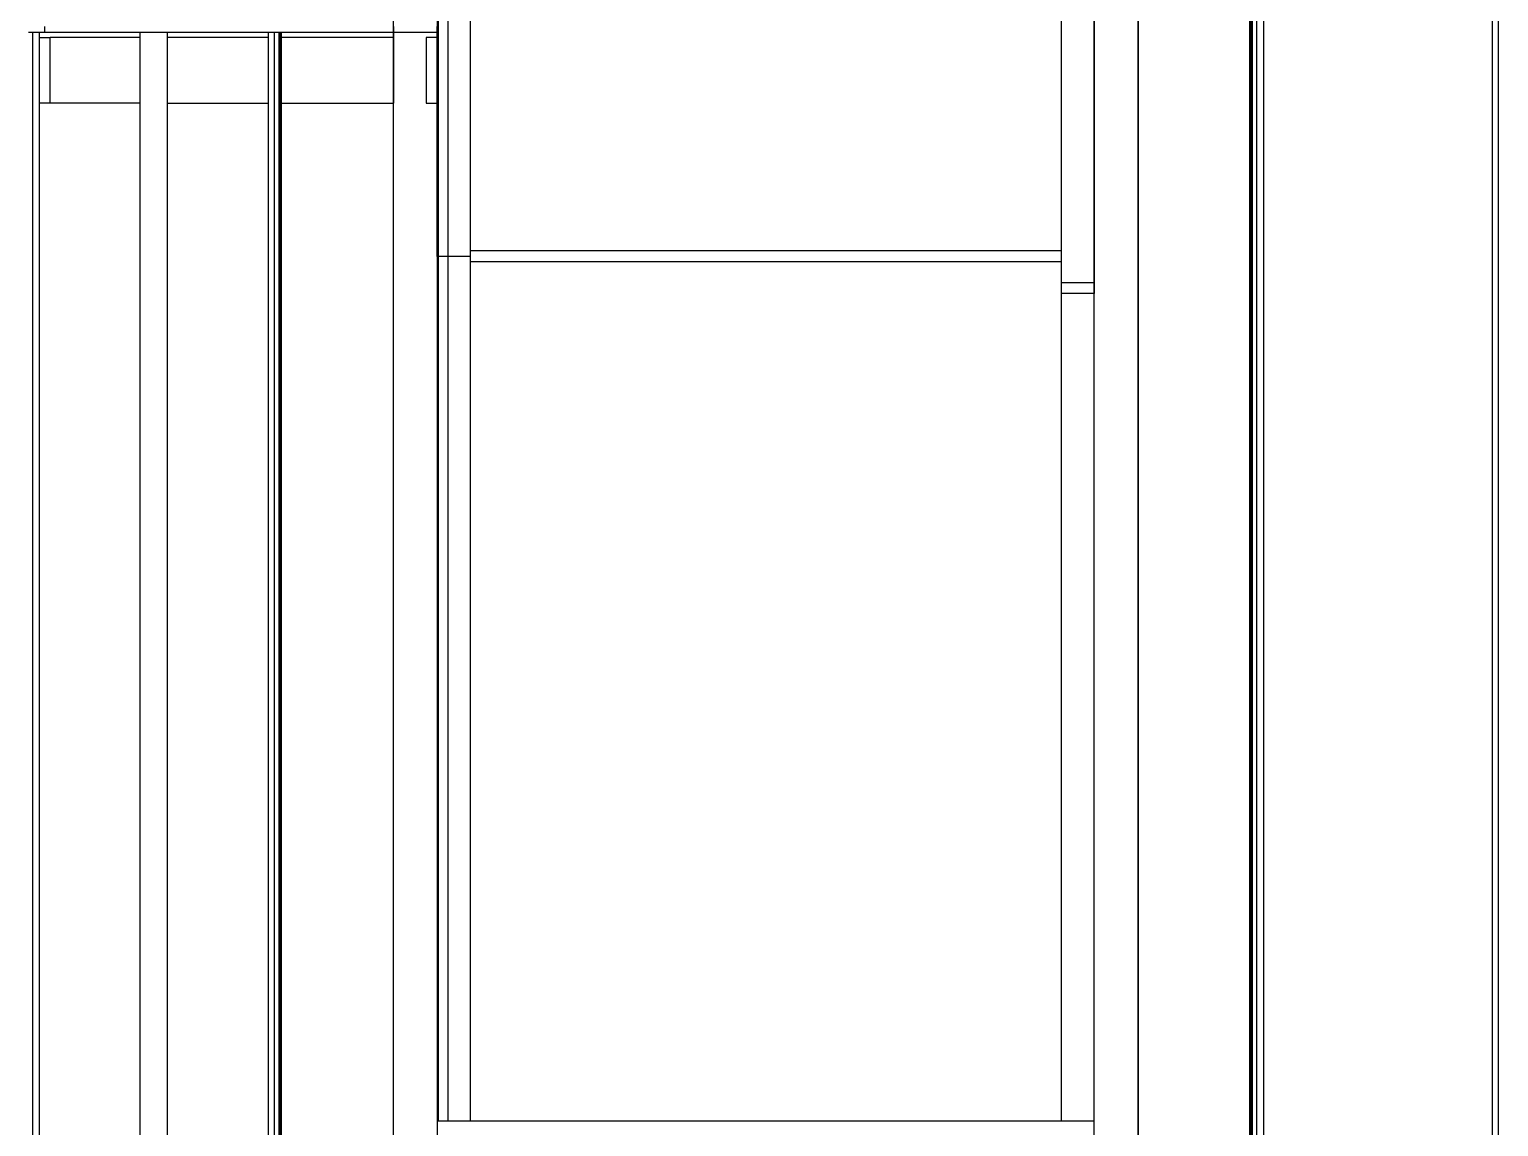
# Model space of a CAD drawing. Header units: millimetres. Extents: x 90964 to 877642, y 656808 to 1438307.
# Drawn here: x 826765 to 833474, y 1184052 to 1189064 of the extents above; entities that cross this region are included whole.
import ezdxf

# ---------------------------------------------------------------- set-up
doc = ezdxf.new("R2010")
doc.units = ezdxf.units.MM
doc.header["$LTSCALE"] = 300
doc.layers.add('ProfileEdges', color=7, linetype='Continuous')
doc.layers.add('SectionCutEdges', color=7, linetype='Continuous')

msp = doc.modelspace()

# ---------------------------------------------------------------- linework, layer by layer
at = {"color": 251}
for p, q in [((831827.1, 1179938.3), (831827.1, 1259469)), ((832399.6, 1258453.2), (832399.6, 1182661.5)), ((833443.6, 1258453.2), (833443.6, 1182636.3)), ((832369.6, 1182617.6), (832369.6, 1258374.2)), ((833473.6, 1182592.4), (833473.6, 1258374.2)), ((832338, 1181026.5), (832338, 1258215.2)), ((832342.3, 1181026.5), (832342.3, 1258215.2)), ((832345, 1181026.5), (832345, 1258215.2)), ((832349.3, 1181026.5), (832349.3, 1258215.2)), ((828632.9, 1188026.5), (828632.9, 1189826.5)), ((828675.3, 1189826.5), (828675.3, 1188026.5)), ((828777.2, 1189826.5), (828777.2, 1188051.5)), ((831477.1, 1188051.5), (831477.1, 1189826.5)), ((826780.6, 1182592.4), (826780.6, 1189051)), ((826810.6, 1189026.5), (826810.6, 1189051)), ((827269.2, 1189026.5), (826859.6, 1189026.5)), ((827269.2, 1189051), (827269.2, 1189026.5)), ((827269.2, 1189026.5), (827269.2, 1188726.5)), ((827396.2, 1189026.5), (827396.2, 1189051)), ((827854.6, 1189026.5), (827396.2, 1189026.5)), ((827396.2, 1188726.5), (827396.2, 1189026.5)), ((827854.6, 1189051), (827854.6, 1189026.5)), ((827854.6, 1189026.5), (827854.6, 1188726.5)), ((827884.6, 1182617.6), (827884.6, 1189051)), ((827905, 1189026.5), (827905, 1189051)), ((827909.3, 1189026.5), (827905, 1189026.5)), ((827905, 1188726.5), (827905, 1189026.5)), ((827909.3, 1189026.5), (827909.3, 1189051)), ((827916.3, 1189026.5), (827909.3, 1189026.5)), ((827909.3, 1188726.5), (827909.3, 1189026.5)), ((827916.3, 1189026.5), (827916.3, 1189051)), ((828427.2, 1189026.5), (827916.3, 1189026.5)), ((827916.3, 1188726.5), (827916.3, 1189026.5)), ((826810.6, 1182636.3), (826810.6, 1188726.5)), ((827269.2, 1188726.5), (826859.6, 1188726.5)), ((827269.2, 1188726.5), (827269.2, 1182526.5)), ((827396.2, 1188726.5), (827854.6, 1188726.5)), ((827396.2, 1182526.5), (827396.2, 1188726.5)), ((827854.6, 1188726.5), (827854.6, 1182661.5)), ((827905, 1188726.5), (827909.3, 1188726.5)), ((827905, 1181026.5), (827905, 1188726.5)), ((827909.3, 1181026.5), (827909.3, 1188726.5)), ((827909.3, 1188726.5), (827916.3, 1188726.5)), ((827916.3, 1181026.5), (827916.3, 1188726.5)), ((827916.3, 1188726.5), (828427.2, 1188726.5)), ((828632.9, 1188026.5), (828627.2, 1188026.5)), ((828632.9, 1184076.5), (828632.9, 1188026.5)), ((828675.3, 1188026.5), (828632.9, 1188026.5)), ((828777.2, 1188026.5), (828675.3, 1188026.5)), ((828675.3, 1188026.5), (828675.3, 1184076.5)), ((828777.2, 1188001.5), (828777.2, 1184076.5)), ((831477.1, 1187906.4), (831477.1, 1188001.5)), ((831627.1, 1187906.3), (831477.1, 1187906.4)), ((831477.1, 1187856.4), (831477.1, 1187906.4)), ((831627.1, 1187856.3), (831477.1, 1187856.4)), ((831477.1, 1184076.5), (831477.1, 1187856.4))]:
    msp.add_line(p, q, dxfattribs=at)
at = {"layer": 'ProfileEdges'}
for points in [[(828427.2, 1259226.5), (828627.2, 1259226.5), (828627.2, 1181026.5), (828427.2, 1181026.5)], [(831627.1, 1259226.5), (831827.1, 1259226.5), (831827.1, 1181026.5), (831627.1, 1181026.5)]]:
    msp.add_lwpolyline(points, close=True, dxfattribs=at)
at = {"layer": 'SectionCutEdges', "color": 251}
for p, q in [((831827.1, 1254026.5), (831827.1, 1181026.5)), ((831627.1, 1189826.5), (831627.1, 1189008.4)), ((826834.6, 1189076), (826834.6, 1189051)), ((828427.2, 1189076), (828427.2, 1189051)), ((828627.2, 1189051), (828627.2, 1189076)), ((826760.3, 1189051), (826780.6, 1189051)), ((826780.6, 1189051), (826810.6, 1189051)), ((826809.6, 1189026.5), (826809.6, 1188726.5)), ((826810.6, 1189026.5), (826809.6, 1189026.5)), ((826810.6, 1189051), (826834.6, 1189051)), ((826810.6, 1189026.5), (826859.6, 1189026.5)), ((826834.6, 1189051), (827269.2, 1189051)), ((826859.6, 1188726.5), (826859.6, 1189026.5)), ((827269.2, 1189051), (827396.2, 1189051)), ((827396.2, 1189051), (827854.6, 1189051)), ((827854.6, 1189051), (827884.6, 1189051)), ((827884.6, 1189051), (827905, 1189051)), ((827905, 1189051), (827909.3, 1189051)), ((827909.3, 1189051), (827916.3, 1189051)), ((827916.3, 1189051), (828427.2, 1189051)), ((828427.2, 1189051), (828427.2, 1189026.5)), ((828427.2, 1189051), (828627.2, 1189051)), ((828427.2, 1189026.5), (828427.2, 1188726.5)), ((828577.2, 1189026.5), (828577.2, 1188726.5)), ((828627.2, 1189026.5), (828577.2, 1189026.5)), ((828627.2, 1189026.5), (828627.2, 1189051)), ((828627.2, 1188726.5), (828627.2, 1189026.5)), ((831627.1, 1189008.4), (831627.1, 1187906.3)), ((826809.6, 1188726.5), (826810.6, 1188726.5)), ((826859.6, 1188726.5), (826810.6, 1188726.5)), ((828427.2, 1181026.5), (828427.2, 1188726.5)), ((828577.2, 1188726.5), (828627.2, 1188726.5)), ((828627.2, 1188026.5), (828627.2, 1188726.5)), ((828627.2, 1188026.5), (828627.2, 1184076.5)), ((831477.1, 1188051.5), (828777.2, 1188051.5)), ((828777.2, 1188051.5), (828777.2, 1188026.5)), ((828777.2, 1188026.5), (828777.2, 1188001.5)), ((831477.1, 1188001.5), (828777.2, 1188001.5)), ((831477.1, 1188001.5), (831477.1, 1188051.5)), ((831627.1, 1187906.3), (831627.1, 1187856.3)), ((831627.1, 1184076.5), (831627.1, 1187856.3)), ((828632.9, 1184076.5), (828627.2, 1184076.5)), ((828627.2, 1184076.5), (828627.2, 1184026.5)), ((828675.3, 1184076.5), (828632.9, 1184076.5)), ((828777.2, 1184076.5), (828675.3, 1184076.5)), ((831477.1, 1184076.5), (828777.2, 1184076.5)), ((831627.1, 1184076.5), (831477.1, 1184076.5)), ((831627.1, 1184026.5), (831627.1, 1184076.5))]:
    msp.add_line(p, q, dxfattribs=at)

doc.saveas('drawing.dxf')
